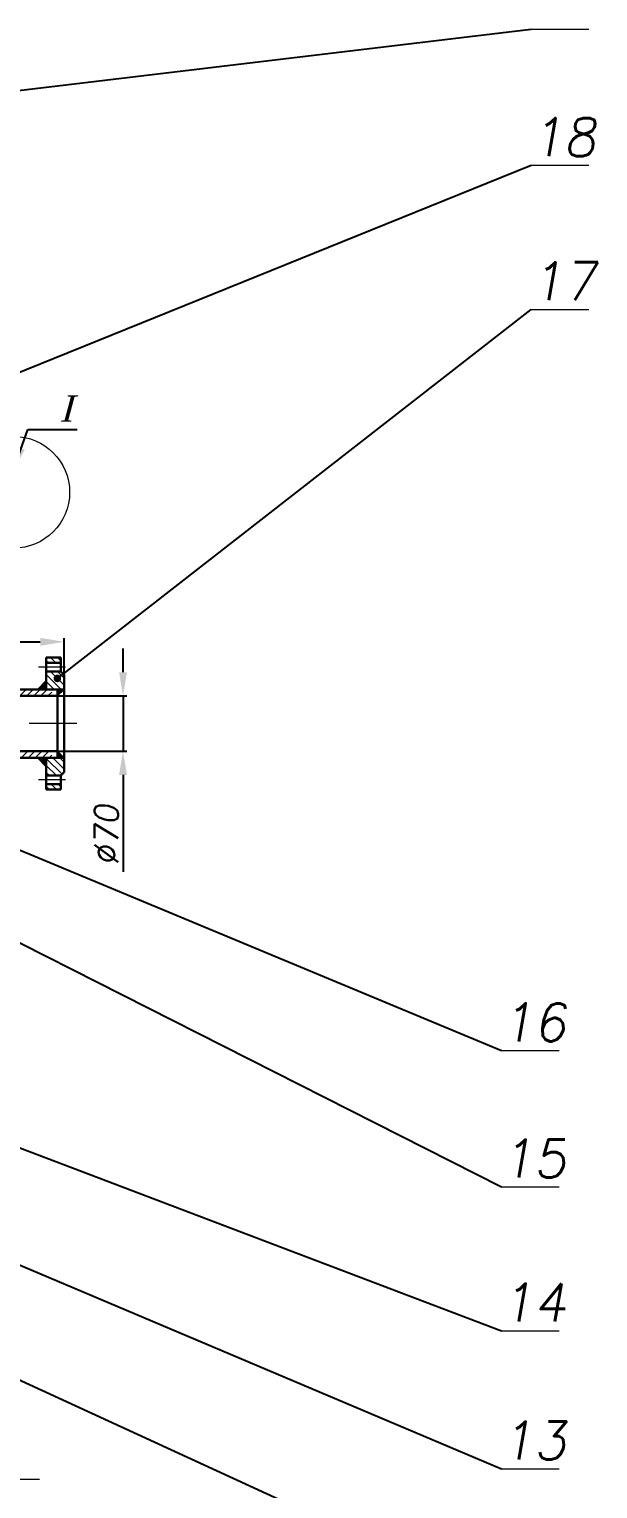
# Model space of a CAD drawing. Header units: inches. Extents: x -496 to 5444, y -47 to 8353.
# Drawn here: x 1577 to 2175, y 5968 to 7504 of the extents above; entities that cross this region are included whole.
import ezdxf

# ---------------------------------------------------------------- set-up
doc = ezdxf.new("R2010")
doc.units = ezdxf.units.IN
doc.header["$LTSCALE"] = 40
doc.header["$MEASUREMENT"] = 0
doc.linetypes.add('CENTER', pattern=[2, 1.25, -0.25, 0.25, -0.25])
doc.layers.get('DEFPOINTS').update_dxf_attribs({"lineweight": 25})
for name, color, linetype, lineweight in [('Dam', 2, 'Continuous', 30), ('kthuoc', 3, 'Continuous', 13), ('manh', 4, 'Continuous', 13), ('Net manh', 3, 'Continuous', 13), ('Tam dut', 1, 'CENTER', 13)]:
    doc.layers.add(name, color=color, linetype=linetype, lineweight=lineweight)
doc.styles.add('chu2.5', font='txt.shx', dxfattribs={"oblique": 10, "height": 25})
doc.styles.add('STYLE1', font='txt.shx', dxfattribs={"oblique": 15, "height": 25})
doc.dimstyles.new('Copy of kichthuoc2.5', dxfattribs={"dimtxt": 25, "dimasz": 25, "dimexe": 4, "dimexo": 0, "dimgap": 5, "dimtad": 1, "dimdec": 0, "dimzin": 0, "dimdsep": 46, "dimtxsty": 'chu2.5', "dimcen": 5, "dimclrd": 256, "dimclre": 256, "dimclrt": 256, "dimadec": 0, "dimazin": 0, "dimtfac": 1, "dimtdec": 0, "dimtmove": 0, "dimatfit": 0, "dimfxl": 0, "dimtolj": 1, "dimtzin": 0, "dimarcsym": 0})
doc.dimstyles.new('kichthuoc2.5', dxfattribs={"dimtxt": 25, "dimasz": 25, "dimexe": 4, "dimexo": 0, "dimgap": 5, "dimtad": 1, "dimtoh": 1, "dimdec": 0, "dimzin": 0, "dimdsep": 46, "dimtxsty": 'chu2.5', "dimcen": 5, "dimclrd": 256, "dimclre": 256, "dimclrt": 256, "dimadec": 0, "dimazin": 0, "dimtfac": 1, "dimtdec": 0, "dimtmove": 0, "dimatfit": 0, "dimfxl": 0, "dimtolj": 1, "dimtzin": 0, "dimarcsym": 0})
doc.dimstyles.new('TH', dxfattribs={"dimscale": 0, "dimtxt": 2.5, "dimasz": 25, "dimexe": 20, "dimexo": 5, "dimgap": 8, "dimtad": 1, "dimdec": 0, "dimzin": 0, "dimdsep": 46, "dimtxsty": 'STYLE1', "dimcen": 0, "dimse2": 1, "dimsd2": 1, "dimclrd": 6, "dimclre": 6, "dimclrt": 11, "dimadec": 0, "dimazin": 0, "dimtfac": 1, "dimtdec": 0, "dimtofl": 0, "dimtmove": 0, "dimatfit": 3, "dimfxl": 0, "dimtolj": 1, "dimtzin": 0, "dimarcsym": 0})
pattern_1 = [(135, (27998.7313, 2938.3286), (-3.6828478, -3.6828478), [])]

# ---------------------------------------------------------------- blocks, each defined once
blk = doc.blocks.new('*D2')
at = {"layer": 'DEFPOINTS', "color": 0}
for p in [(1613.9, 6859.1), (1422.6, 6789.4), (1613.9, 6789.4)]:
    blk.add_point(p, dxfattribs=at)
at = {"layer": 'Net manh', "lineweight": -2}
for p, q in [((1422.6, 6789.4), (1422.6, 6863.1)), ((1447.6, 6859.1), (1588.9, 6859.1)), ((1613.9, 6789.4), (1613.9, 6863.1))]:
    blk.add_line(p, q, dxfattribs=at)
at = {"layer": 'Net manh'}
for points in [[(1447.6, 6863.3), (1447.6, 6854.9), (1422.6, 6859.1)], [(1588.9, 6863.3), (1588.9, 6854.9), (1613.9, 6859.1)]]:
    blk.add_solid(points, dxfattribs=at)
at = {"layer": 'Net manh', "insert": (1518.2, 6876.6), "char_height": 25, "attachment_point": 5, "style": 'chu2.5'}
blk.add_mtext('\\A1;200', dxfattribs=at)
blk = doc.blocks.new('*D3')
at = {"layer": 'DEFPOINTS', "color": 0}
for p in [(1596.9, 6802.1), (1596.9, 6744.1), (1676, 6744.1)]:
    blk.add_point(p, dxfattribs=at)
at = {"layer": 'Net manh', "lineweight": -2}
for p, q in [((1676, 6827.1), (1676, 6852.1)), ((1596.9, 6802.1), (1680, 6802.1)), ((1676, 6802.1), (1676, 6744.1)), ((1596.9, 6744.1), (1680, 6744.1)), ((1676, 6719.1), (1676, 6617.2))]:
    blk.add_line(p, q, dxfattribs=at)
at = {"layer": 'Net manh'}
for points in [[(1671.8, 6827.1), (1680.1, 6827.1), (1676, 6802.1)], [(1671.8, 6719.1), (1680.1, 6719.1), (1676, 6744.1)]]:
    blk.add_solid(points, dxfattribs=at)
at = {"layer": 'Net manh', "insert": (1658.5, 6655.6), "char_height": 25, "attachment_point": 5, "rotation": 90, "style": 'chu2.5'}
blk.add_mtext('\\A1;%%c70', dxfattribs=at)

msp = doc.modelspace()

# ---------------------------------------------------------------- hatches: boundary and pattern name
at = {"layer": 'Net manh'}
h = msp.add_hatch(dxfattribs=at)
h.set_pattern_fill('ANSI31', color=256, scale=41.666667, angle=90, style=0)
h.set_pattern_definition(pattern_1)
h.paths.add_polyline_path([(1613.9, 6809.1), (1595.3, 6809.1), (1595.3, 6817.8), (1595.3, 6827.7), (1610.4, 6827.7), (1613.9, 6824.2)])
h.paths.add_polyline_path([(1610.4, 6836.9), (1595.3, 6836.9), (1595.3, 6842.5), (1610.4, 6842.5)])
h = msp.add_hatch(dxfattribs=at)
h.set_pattern_fill('ANSI31', color=256, scale=41.666667, style=0)
h.set_pattern_definition([(45, (27998.7313, 2938.3286), (-3.6828478, 3.6828478), [])])
h.paths.add_polyline_path([(1601, 6808.9), (1426.1, 6808.9), (1426.1, 6802.1), (1601, 6802.1)])
h.paths.add_polyline_path([(1450.9, 6744.1), (1426.1, 6744.1), (1426.1, 6737.1), (1450.9, 6737.1)])
h.paths.add_polyline_path([(1601, 6744.1), (1496.7, 6744.1), (1496.7, 6737.1), (1601, 6737.1)])
for points in [[(1613.9, 6809.1), (1607, 6809.1), (1607, 6802.1)], [(1607, 6744.1), (1607, 6737.1), (1613.9, 6737.1)]]:
    msp.add_hatch(color=256, dxfattribs=at).paths.add_polyline_path(points)
h = msp.add_hatch(dxfattribs=at)
h.set_pattern_fill('ANSI31', color=256, scale=41.666667, angle=90, style=0)
h.set_pattern_definition(pattern_1)
h.paths.add_polyline_path([(1613.9, 6737.1), (1595.3, 6737.1), (1595.3, 6728.4), (1595.3, 6718.5), (1610.4, 6718.5), (1613.9, 6722)])
h.paths.add_polyline_path([(1610.4, 6709.3), (1595.3, 6709.3), (1595.3, 6703.7), (1610.4, 6703.7)])

# ---------------------------------------------------------------- linework, layer by layer
at = {"layer": 'Dam'}
for p, q in [((1595.3, 6842.5), (1610.4, 6842.5)), ((1595.3, 6809.1), (1595.3, 6842.5)), ((1610.4, 6836.9), (1595.3, 6836.9)), ((1610.4, 6842.5), (1610.4, 6827.7)), ((1610.4, 6827.7), (1595.3, 6827.7)), ((1610.4, 6827.7), (1613.9, 6824.2)), ((1613.9, 6824.2), (1613.9, 6773.1)), ((1577.9, 6809.1), (1426.5, 6809.1)), ((1577.9, 6809.1), (1595.2, 6809.1)), ((1577.9, 6809.1), (1595.2, 6809.1)), ((1595.2, 6809.1), (1613.9, 6809.1)), ((1607, 6809.1), (1607, 6773.1)), ((1607, 6802.1), (1426.1, 6802.1)), ((1607, 6737.1), (1607, 6773.1)), ((1613.9, 6722), (1613.9, 6773.1)), ((1496.7, 6744.1), (1607, 6744.1)), ((1577.9, 6744.1), (1529.3, 6744.1)), ((1577.9, 6744.1), (1607, 6744.1)), ((1496.7, 6737.1), (1607, 6737.1)), ((1577.9, 6737.1), (1529.3, 6737.1)), ((1577.9, 6737.1), (1613.9, 6737.1)), ((1595.3, 6737.1), (1595.3, 6703.7)), ((1610.4, 6718.5), (1595.3, 6718.5)), ((1610.4, 6718.5), (1613.9, 6722)), ((1610.4, 6703.7), (1610.4, 6718.5)), ((1610.4, 6709.3), (1595.3, 6709.3)), ((1595.3, 6703.7), (1610.4, 6703.7))]:
    msp.add_line(p, q, dxfattribs=at)
for points in [[(1595.3, 6809.1), (1595.3, 6817.8), (1586.6, 6809.1)], [(1595.3, 6737.1), (1595.3, 6728.4), (1586.6, 6737.1)]]:
    msp.add_lwpolyline(points, dxfattribs=at)
for points in [[(1595.3, 6809.1), (1595.3, 6817.8), (1586.6, 6809.1)], [(1595.3, 6737.1), (1595.3, 6728.4), (1586.6, 6737.1)]]:
    msp.add_solid(points, dxfattribs=at)
at = {"layer": 'kthuoc'}
for p, q in [((2105.3, 7503.6), (2166, 7503.6)), ((2105.3, 7360.4), (2166, 7360.4)), ((2105.3, 7208.8), (2166, 7208.8)), ((2074, 6429.1), (2134.7, 6429.1)), ((2074, 6285.9), (2134.7, 6285.9)), ((2074, 6134.3), (2134.7, 6134.3)), ((2074, 5989.2), (2134.7, 5989.2))]:
    msp.add_line(p, q, dxfattribs=at)
at = {"layer": 'Net manh'}
for p, q in [((1613.9, 6809.1), (1607, 6802.1)), ((1613.9, 6737.1), (1607, 6744.1))]:
    msp.add_line(p, q, dxfattribs=at)
msp.add_circle((1561, 7016.4), 58.8, dxfattribs=at)
at = {"layer": 'Tam dut'}
for p, q in [((1615.5, 6832.3), (1587.1, 6832.3)), ((1627.3, 6773.1), (1405.9, 6773.1)), ((1615.5, 6713.9), (1587.1, 6713.9)), ((1588, 5977.8), (506.4, 5977.8))]:
    msp.add_line(p, q, dxfattribs=at)

# ---------------------------------------------------------------- texts
at = {"layer": 'manh', "char_height": 40, "attachment_point": 9, "style": 'chu2.5'}
for s, insert in [('18', (2173.4, 7370)), ('17', (2173.4, 7218.4)), ('16', (2142.1, 6438.7)), ('15', (2142.1, 6295.5)), ('14', (2142.1, 6143.9)), ('13', (2142.1, 5998.8))]:
    msp.add_mtext(s, dxfattribs=dict(at, insert=insert))
at = {"layer": 'Net manh', "color": 2, "insert": (1609, 7104.5), "char_height": 27.778, "attachment_point": 4, "style": 'STYLE1'}
msp.add_mtext('\\f.VnTimeH|b0|i0|c0|p34;I', dxfattribs=at)

# ---------------------------------------------------------------- dimensions: what is measured, and where the dimension line sits
at = {"layer": 'Net manh'}
dim = msp.add_linear_dim(base=(1613.9, 6859.1), p1=(1422.6, 6789.4), p2=(1613.9, 6789.4), text='200', dimstyle='kichthuoc2.5', dxfattribs=at)
dim.commit()
dim.dimension.update_dxf_attribs({"geometry": '*D2', "text_midpoint": (1518.2, 6876.6)})
dim = msp.add_linear_dim(base=(1676, 6744.1), p1=(1596.9, 6802.1), p2=(1596.9, 6744.1), angle=90, text='%%c70', dimstyle='Copy of kichthuoc2.5', dxfattribs=at)
dim.commit()
dim.dimension.update_dxf_attribs({"geometry": '*D3', "text_midpoint": (1676, 6655.6), "dimtype": 160})

# ---------------------------------------------------------------- leaders
at = {"layer": 'kthuoc'}
for points, override in [([(1186.6, 7393.7), (2105.3, 7503.6)], {"dimasz": 8, "dimgap": 5, "dimtad": 0, "dimldrblk": 'Dot'}), ([(1522.7, 7125), (2105.3, 7360.4)], {"dimasz": 8, "dimtad": 0, "dimldrblk": 'Dot'}), ([(1606.9, 6820.6), (2105.3, 7208.8)], {"dimasz": 8, "dimtad": 0, "dimldrblk": 'Dot'}), ([(1265.8, 6695), (2074, 6285.9)], {"dimasz": 8, "dimtad": 0, "dimldrblk": 'Dot'}), ([(1446.5, 6690.3), (2074, 6429.1)], {"dimasz": 8, "dimtad": 0, "dimldrblk": 'Dot'}), ([(1513.8, 6347.2), (2074, 6134.3)], {"dimasz": 8, "dimtad": 0, "dimldrblk": 'Dot'}), ([(1046.2, 6322.2), (2074, 5849.6)], {"dimasz": 8, "dimtad": 0, "dimldrblk": 'Dot'}), ([(1498.9, 6232.1), (2074, 5989.2)], {"dimasz": 8, "dimtad": 0, "dimldrblk": 'Dot'})]:
    msp.add_leader(points, dimstyle='kichthuoc2.5', override=override, dxfattribs=at)
at = {"layer": 'Net manh', "color": 2, "annotation_type": 0, "has_hookline": 1, "hookline_direction": 0, "text_width": 18.9}
msp.add_leader([(1560.4, 7039), (1575.8, 7082.4), (1600.8, 7082.4)], dimstyle='TH', override={"dimscale": 1, "dimgap": 8.2, "dimtoh": 1, "dimcen": 0.09, "dimse2": 0, "dimsd2": 0, "dimclrd": 256, "dimclre": 256, "dimclrt": 256, "dimtofl": 1, "dimtmove": 1}, dxfattribs=at)

doc.saveas('drawing.dxf')
